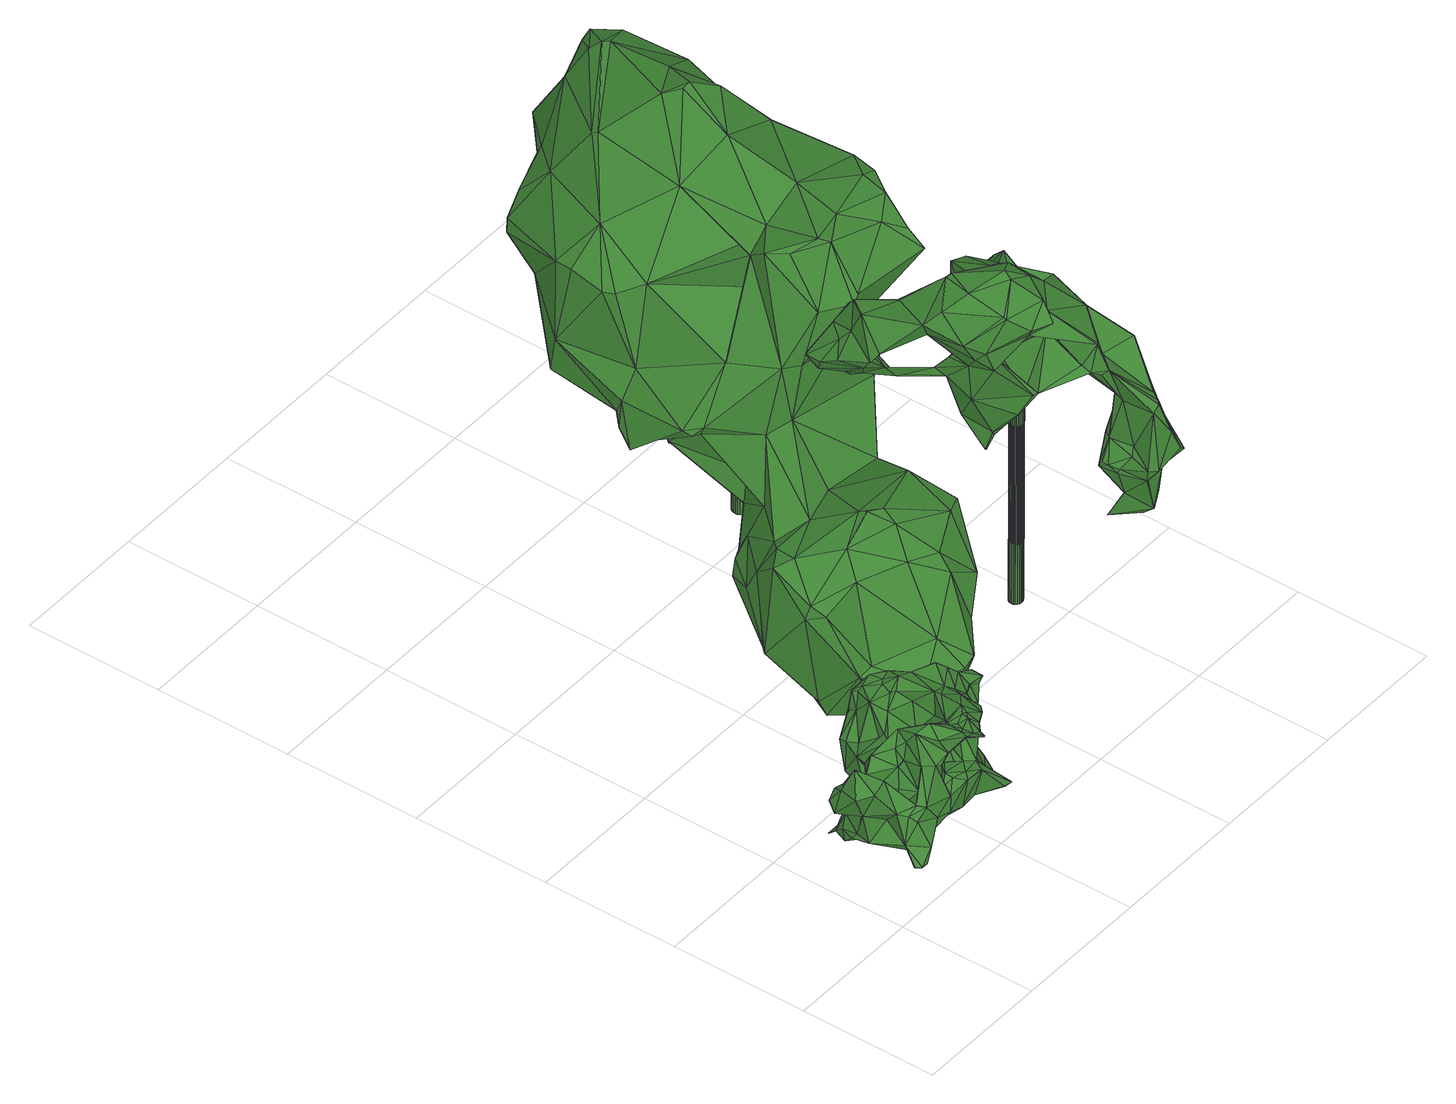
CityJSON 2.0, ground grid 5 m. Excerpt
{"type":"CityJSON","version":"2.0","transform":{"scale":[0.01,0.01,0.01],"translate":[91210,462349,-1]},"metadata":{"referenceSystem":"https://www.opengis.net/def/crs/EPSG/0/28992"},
"CityObjects":{
"tree1":{"type":"SolitaryVegetationObject","attributes":{"gtid":325,"crown_width_m":6.14,"crown_median_z":1.88,"trunk_H_m":2.67,"trunk_DBH_m":0.146,"trunk_radius_m":0.0732,"trunk_base_height_m":-0.79,"original_gtid":"331"},"geometry":[{"type":"Solid","lod":"3","boundaries":[[[[0,1,2]],[[3,4,5]],[[6,7,8]],[[9,2,10]],[[11,12,13]],[[14,15,16]],[[17,18,19]],[[8,20,6]],[[0,21,1]],[[22,23,24]],[[25,26,27]],[[28,29,30]],[[18,31,32]],[[33,34,35]],[[13,1,21]],[[13,21,11]],[[36,16,37]],[[38,39,40]],[[41,42,43]],[[44,45,46]],[[47,48,49]],[[47,49,9]],[[50,2,1]],[[51,35,14]],[[52,14,35]],[[39,53,24]],[[42,54,55]],[[32,56,57]],[[54,58,55]],[[59,60,61]],[[62,61,60]],[[63,8,7]],[[64,65,66]],[[17,19,67]],[[68,69,70]],[[71,72,73]],[[42,7,54]],[[74,75,76]],[[68,77,78]],[[79,80,81]],[[1,13,50]],[[82,83,84]],[[85,39,86]],[[87,88,89]],[[89,90,87]],[[91,73,92]],[[93,94,95]],[[96,97,98]],[[99,100,101]],[[43,102,41]],[[9,103,2]],[[104,105,106]],[[46,22,107]],[[108,109,100]],[[110,111,40]],[[53,112,78]],[[113,23,22]],[[114,115,116]],[[58,117,55]],[[118,84,119]],[[120,102,43]],[[121,102,120]],[[122,123,79]],[[124,76,125]],[[126,105,127]],[[71,128,72]],[[65,129,130]],[[120,63,121]],[[131,132,133]],[[134,135,95]],[[52,136,14]],[[116,137,138]],[[11,6,139]],[[140,11,139]],[[141,142,143]],[[79,142,141]],[[63,120,43]],[[106,18,57]],[[121,144,102]],[[41,102,144]],[[22,24,53]],[[145,146,66]],[[147,66,146]],[[50,10,2]],[[26,107,148]],[[53,107,22]],[[2,103,0]],[[149,150,62]],[[86,38,151]],[[39,38,86]],[[57,104,106]],[[152,147,153]],[[152,154,147]],[[50,13,12]],[[5,4,155]],[[19,156,126]],[[101,138,99]],[[114,138,101]],[[68,38,37]],[[96,157,158]],[[159,160,161]],[[91,92,162]],[[148,70,69]],[[15,163,16]],[[14,136,157]],[[164,89,119]],[[157,136,158]],[[165,166,167]],[[131,167,166]],[[158,97,96]],[[168,169,170]],[[171,172,33]],[[34,173,174]],[[12,175,50]],[[50,175,47]],[[75,176,177]],[[63,177,176]],[[16,51,14]],[[170,178,179]],[[180,155,4]],[[181,25,182]],[[168,183,184]],[[140,12,11]],[[165,185,174]],[[186,109,187]],[[14,157,15]],[[57,18,32]],[[188,94,93]],[[189,190,191]],[[143,192,141]],[[193,141,192]],[[41,7,42]],[[26,181,64]],[[26,64,46]],[[194,195,196]],[[9,197,103]],[[142,56,143]],[[41,144,7]],[[90,198,199]],[[193,161,141]],[[200,201,58]],[[200,202,201]],[[203,204,205]],[[206,205,204]],[[207,208,31]],[[207,67,208]],[[95,209,93]],[[177,42,210]],[[165,211,166]],[[194,212,195]],[[25,181,26]],[[77,53,78]],[[11,213,7]],[[54,7,213]],[[132,98,97]],[[161,160,141]],[[214,123,155]],[[80,123,214]],[[215,196,195]],[[36,37,111]],[[36,111,216]],[[188,160,159]],[[63,42,177]],[[63,43,42]],[[135,55,117]],[[117,217,135]],[[174,211,165]],[[24,23,218]],[[60,218,149]],[[16,69,68]],[[163,69,16]],[[15,157,96]],[[219,220,122]],[[221,186,165]],[[222,204,219]],[[122,222,219]],[[161,146,145]],[[190,115,223]],[[190,223,191]],[[203,219,204]],[[94,188,159]],[[215,194,196]],[[161,194,215]],[[49,197,9]],[[188,93,224]],[[225,188,224]],[[73,72,92]],[[165,52,185]],[[59,226,216]],[[61,226,59]],[[214,56,81]],[[142,81,56]],[[68,78,151]],[[86,151,78]],[[108,176,75]],[[146,215,153]],[[146,161,215]],[[147,146,153]],[[127,4,3]],[[26,46,107]],[[20,176,108]],[[227,128,228]],[[201,229,58]],[[6,11,7]],[[98,15,96]],[[24,218,39]],[[3,35,51]],[[127,105,230]],[[21,54,213]],[[21,213,11]],[[37,38,111]],[[230,214,180]],[[230,180,127]],[[66,147,44]],[[66,44,64]],[[138,137,99]],[[231,210,134]],[[133,167,131]],[[161,193,194]],[[47,10,50]],[[47,9,10]],[[223,47,191]],[[101,100,183]],[[104,57,232]],[[104,232,214]],[[110,40,218]],[[34,228,128]],[[62,60,149]],[[233,222,122]],[[222,233,48]],[[154,45,147]],[[234,129,124]],[[229,217,117]],[[76,235,125]],[[177,235,75]],[[192,31,194]],[[32,31,192]],[[68,70,77]],[[63,7,121]],[[144,121,7]],[[116,138,114]],[[198,236,237]],[[227,238,128]],[[227,187,74]],[[52,165,239]],[[205,239,165]],[[108,100,20]],[[48,83,240]],[[49,240,83]],[[49,48,240]],[[6,20,139]],[[183,100,221]],[[3,226,127]],[[74,76,241]],[[241,76,124]],[[187,108,74]],[[108,75,74]],[[208,67,212]],[[208,212,194]],[[133,169,168]],[[60,59,110]],[[182,25,27]],[[148,242,182]],[[26,148,182]],[[26,182,27]],[[143,32,192]],[[18,106,156]],[[19,18,156]],[[71,242,128]],[[79,81,142]],[[152,153,215]],[[94,161,145]],[[89,79,243]],[[89,233,79]],[[58,54,200]],[[155,122,244]],[[20,140,139]],[[245,202,246]],[[202,49,83]],[[83,246,202]],[[137,247,99]],[[71,182,242]],[[248,234,125]],[[234,65,130]],[[248,65,234]],[[150,61,62]],[[183,249,101]],[[239,101,249]],[[122,79,233]],[[241,238,74]],[[114,206,204]],[[193,192,194]],[[114,204,222]],[[231,248,125]],[[111,110,216]],[[49,250,197]],[[202,250,49]],[[112,86,78]],[[86,112,85]],[[165,186,171]],[[44,147,45]],[[107,53,77]],[[107,77,70]],[[158,170,97]],[[169,97,170]],[[124,71,73]],[[124,73,91]],[[131,211,132]],[[126,61,150]],[[251,154,152]],[[152,252,251]],[[3,5,253]],[[242,254,128]],[[128,254,255]],[[182,129,181]],[[103,256,0]],[[34,174,185]],[[125,234,124]],[[149,113,150]],[[189,191,257]],[[132,97,169]],[[99,140,20]],[[100,99,20]],[[59,216,110]],[[82,246,83]],[[87,246,82]],[[133,132,169]],[[36,216,226]],[[36,226,3]],[[162,92,241]],[[51,16,36]],[[51,36,3]],[[89,224,90]],[[89,243,224]],[[30,203,171]],[[198,90,236]],[[93,258,90]],[[233,259,48]],[[93,90,224]],[[103,197,256]],[[163,15,255]],[[185,52,35]],[[90,245,246]],[[98,255,15]],[[128,255,98]],[[35,34,185]],[[165,171,205]],[[82,118,88]],[[82,88,87]],[[122,29,244]],[[203,205,171]],[[38,40,111]],[[35,253,244]],[[35,3,253]],[[64,44,46]],[[101,206,114]],[[205,206,239]],[[101,239,206]],[[128,92,72]],[[229,117,58]],[[8,63,176]],[[8,176,20]],[[200,250,202]],[[239,260,52]],[[261,52,260]],[[80,79,123]],[[149,23,113]],[[149,218,23]],[[82,84,118]],[[180,4,127]],[[261,158,136]],[[52,261,136]],[[34,128,98]],[[262,134,210]],[[262,210,135]],[[262,135,134]],[[128,238,92]],[[76,75,235]],[[74,238,227]],[[215,195,152]],[[203,220,219]],[[207,17,67]],[[31,17,207]],[[225,160,188]],[[141,225,79]],[[79,225,243]],[[224,243,225]],[[241,263,162]],[[91,162,263]],[[194,31,208]],[[211,98,132]],[[203,122,220]],[[68,37,16]],[[148,254,242]],[[69,254,148]],[[33,228,34]],[[33,172,228]],[[124,129,71]],[[155,123,122]],[[214,81,80]],[[143,56,32]],[[264,257,140]],[[210,265,135]],[[92,238,241]],[[104,230,105]],[[221,184,183]],[[266,55,265]],[[114,222,115]],[[244,5,155]],[[145,267,94]],[[234,130,129]],[[248,267,65]],[[48,223,222]],[[115,222,223]],[[48,47,223]],[[221,109,186]],[[221,100,109]],[[21,0,256]],[[21,200,54]],[[168,184,167]],[[133,168,167]],[[214,230,104]],[[140,99,264]],[[165,167,184]],[[165,184,221]],[[268,29,28]],[[22,46,45]],[[70,148,107]],[[164,84,83]],[[268,171,33]],[[67,150,113]],[[67,113,252]],[[252,113,251]],[[67,252,152]],[[179,249,168]],[[239,249,179]],[[195,212,152]],[[122,203,30]],[[61,126,226]],[[126,127,226]],[[113,22,45]],[[264,190,189]],[[137,190,247]],[[247,190,264]],[[99,247,264]],[[56,232,57]],[[172,171,228]],[[248,95,267]],[[94,267,95]],[[116,190,137]],[[115,190,116]],[[66,65,267]],[[66,267,145]],[[163,269,69]],[[189,257,264]],[[218,40,39]],[[258,217,237]],[[258,135,217]],[[255,269,163]],[[254,269,255]],[[69,269,254]],[[119,84,164]],[[177,210,235]],[[60,110,218]],[[39,112,53]],[[85,112,39]],[[126,106,105]],[[199,237,229]],[[90,237,236]],[[229,237,217]],[[90,258,237]],[[199,198,237]],[[90,246,87]],[[135,265,55]],[[266,265,42]],[[210,42,265]],[[231,270,248]],[[95,248,270]],[[48,259,83]],[[83,259,164]],[[89,88,119]],[[118,119,88]],[[31,18,17]],[[90,199,245]],[[266,42,55]],[[186,187,227]],[[228,186,227]],[[171,186,228]],[[122,30,29]],[[244,253,5]],[[268,28,171]],[[187,109,108]],[[229,201,199]],[[113,45,271]],[[202,245,199]],[[202,199,201]],[[28,30,171]],[[251,271,154]],[[45,154,271]],[[113,271,251]],[[244,29,35]],[[33,35,29]],[[268,33,29]],[[182,71,129]],[[168,170,179]],[[21,250,200]],[[256,250,21]],[[256,197,250]],[[134,270,231]],[[95,270,134]],[[231,235,210]],[[125,235,231]],[[258,93,209]],[[258,209,135]],[[95,135,209]],[[19,126,150]],[[152,212,67]],[[19,150,67]],[[106,126,156]],[[159,161,94]],[[141,160,225]],[[47,175,191]],[[257,191,175]],[[257,175,140]],[[12,140,175]],[[68,151,38]],[[179,260,239]],[[183,168,249]],[[180,214,155]],[[89,259,233]],[[89,164,259]],[[64,181,129]],[[64,129,65]],[[56,214,232]],[[91,263,124]],[[241,124,263]],[[170,158,178]],[[131,166,211]],[[211,174,173]],[[211,173,98]],[[98,173,34]],[[261,178,158]],[[260,179,178]],[[260,178,261]],[[272,273,274]],[[272,274,275]],[[275,274,276]],[[275,276,277]],[[274,273,278]],[[274,278,276]],[[276,278,279]],[[276,279,277]],[[278,273,280]],[[278,280,279]],[[279,280,281]],[[279,281,277]],[[280,273,282]],[[280,282,281]],[[281,282,283]],[[281,283,277]],[[282,273,284]],[[282,284,283]],[[283,284,285]],[[283,285,277]],[[284,273,286]],[[284,286,285]],[[285,286,287]],[[285,287,277]],[[286,273,288]],[[286,288,287]],[[287,288,289]],[[287,289,277]],[[288,273,290]],[[288,290,289]],[[289,290,291]],[[289,291,277]],[[290,273,292]],[[290,292,291]],[[291,292,293]],[[291,293,277]],[[292,273,294]],[[292,294,293]],[[293,294,295]],[[293,295,277]],[[294,273,296]],[[294,296,295]],[[295,296,297]],[[295,297,277]],[[296,273,298]],[[296,298,297]],[[297,298,299]],[[297,299,277]],[[298,273,300]],[[298,300,299]],[[299,300,301]],[[299,301,277]],[[300,273,302]],[[300,302,301]],[[301,302,303]],[[301,303,277]],[[302,273,304]],[[302,304,303]],[[303,304,305]],[[303,305,277]],[[304,273,306]],[[304,306,305]],[[305,306,307]],[[305,307,277]],[[306,273,308]],[[306,308,307]],[[307,308,309]],[[307,309,277]],[[308,273,310]],[[308,310,309]],[[309,310,311]],[[309,311,277]],[[310,273,312]],[[310,312,311]],[[311,312,313]],[[311,313,277]],[[312,273,314]],[[312,314,313]],[[313,314,315]],[[313,315,277]],[[314,273,316]],[[314,316,315]],[[315,316,317]],[[315,317,277]],[[316,273,318]],[[316,318,317]],[[317,318,319]],[[317,319,277]],[[318,273,320]],[[318,320,319]],[[319,320,321]],[[319,321,277]],[[320,273,272]],[[320,272,321]],[[321,272,275]],[[321,275,277]]]]}]},
"tree2":{"type":"SolitaryVegetationObject","attributes":{"gtid":191,"crown_width_m":7.82,"crown_median_z":9.24,"trunk_H_m":9.86,"trunk_DBH_m":0.477,"trunk_radius_m":0.238,"trunk_base_height_m":-0.62,"original_gtid":"195"},"geometry":[{"type":"Solid","lod":"3","boundaries":[[[[322,323,324]],[[325,326,327]],[[328,329,330]],[[331,332,333]],[[334,335,336]],[[337,338,339]],[[340,341,342]],[[343,341,340]],[[344,345,346]],[[347,348,349]],[[350,351,352]],[[350,352,353]],[[350,353,351]],[[354,355,356]],[[357,358,359]],[[353,360,361]],[[362,352,363]],[[364,365,366]],[[338,367,368]],[[369,370,344]],[[359,371,372]],[[336,373,332]],[[362,374,352]],[[375,376,377]],[[378,379,380]],[[381,382,383]],[[384,385,386]],[[387,388,389]],[[364,366,328]],[[390,358,391]],[[388,392,389]],[[393,394,395]],[[367,338,337]],[[396,384,386]],[[397,326,391]],[[398,399,396]],[[398,396,400]],[[401,367,337]],[[398,400,402]],[[403,404,405]],[[406,405,404]],[[407,337,339]],[[407,401,337]],[[408,394,409]],[[410,411,412]],[[413,414,415]],[[416,417,415]],[[418,377,376]],[[338,419,339]],[[407,339,419]],[[390,420,421]],[[422,421,420]],[[335,334,418]],[[330,329,423]],[[406,397,424]],[[425,344,370]],[[425,370,419]],[[426,427,428]],[[429,428,427]],[[384,396,399]],[[344,346,369]],[[346,382,369]],[[336,430,373]],[[336,335,430]],[[411,431,432]],[[433,412,434]],[[435,434,412]],[[322,436,323]],[[381,437,438]],[[401,438,437]],[[439,440,441]],[[442,441,440]],[[443,444,434]],[[359,358,445]],[[332,442,446]],[[447,431,448]],[[449,450,451]],[[334,452,418]],[[453,452,334]],[[454,455,456]],[[457,456,455]],[[458,349,375]],[[458,347,349]],[[459,428,460]],[[461,428,459]],[[342,341,346]],[[462,381,383]],[[325,391,326]],[[463,402,464]],[[465,466,467]],[[447,468,469]],[[470,444,443]],[[375,377,458]],[[471,458,377]],[[457,352,456]],[[454,456,352]],[[453,354,452]],[[349,435,375]],[[413,417,472]],[[470,472,417]],[[473,468,474]],[[335,376,430]],[[329,475,476]],[[328,475,329]],[[477,478,479]],[[340,405,480]],[[332,446,336]],[[481,482,474]],[[469,481,474]],[[377,418,452]],[[377,452,471]],[[353,457,347]],[[354,471,452]],[[354,356,471]],[[439,468,440]],[[457,353,352]],[[384,399,385]],[[398,385,399]],[[398,402,385]],[[385,402,463]],[[387,463,388]],[[483,484,374]],[[485,344,425]],[[374,486,487]],[[364,488,331]],[[331,442,332]],[[424,477,406]],[[351,363,352]],[[381,462,489]],[[368,419,338]],[[401,437,490]],[[463,386,385]],[[360,491,361]],[[433,323,436]],[[489,437,381]],[[387,386,463]],[[459,492,461]],[[493,494,409]],[[409,494,485]],[[464,388,463]],[[392,388,464]],[[421,358,390]],[[495,474,468]],[[495,468,439]],[[370,369,496]],[[497,345,344]],[[460,428,429]],[[465,467,429]],[[427,465,429]],[[343,340,462]],[[498,345,351]],[[346,345,498]],[[462,340,499]],[[480,499,340]],[[415,417,413]],[[448,431,440]],[[429,467,500]],[[501,500,467]],[[382,381,438]],[[330,488,364]],[[423,488,330]],[[346,341,383]],[[492,325,502]],[[343,383,341]],[[494,493,394]],[[470,324,444]],[[427,426,327]],[[503,393,489]],[[342,346,498]],[[462,383,343]],[[457,504,347]],[[344,485,497]],[[429,482,460]],[[429,500,482]],[[482,500,473]],[[334,501,453]],[[424,391,505]],[[424,397,391]],[[472,455,413]],[[451,450,447]],[[451,495,449]],[[474,495,451]],[[502,325,426]],[[390,391,506]],[[332,507,333]],[[365,333,507]],[[486,357,487]],[[451,469,474]],[[451,447,469]],[[394,493,409]],[[472,504,457]],[[481,473,508]],[[374,362,509]],[[454,352,374]],[[419,496,407]],[[370,496,419]],[[336,446,510]],[[336,510,334]],[[464,402,511]],[[409,490,408]],[[501,467,453]],[[396,359,400]],[[386,359,396]],[[373,432,507]],[[373,430,432]],[[332,373,507]],[[365,364,333]],[[362,483,509]],[[464,511,392]],[[331,441,442]],[[426,325,327]],[[445,322,371]],[[432,431,507]],[[365,507,431]],[[471,356,360]],[[492,502,461]],[[438,401,496]],[[390,506,460]],[[424,378,477]],[[505,378,424]],[[497,478,378]],[[487,357,392]],[[355,466,512]],[[374,509,483]],[[433,434,323]],[[415,372,416]],[[503,499,494]],[[437,395,408]],[[342,498,351]],[[494,394,393]],[[503,494,393]],[[479,499,480]],[[349,443,434]],[[482,473,474]],[[372,322,416]],[[454,487,414]],[[374,487,454]],[[500,510,513]],[[470,417,324]],[[473,500,508]],[[427,404,465]],[[513,514,500]],[[349,348,443]],[[501,510,500]],[[501,334,510]],[[453,355,354]],[[467,355,453]],[[466,515,512]],[[512,515,516]],[[411,432,412]],[[517,518,519]],[[510,410,412]],[[372,415,414]],[[460,492,459]],[[444,324,323]],[[476,449,520]],[[476,520,329]],[[494,479,478]],[[494,499,479]],[[430,435,412]],[[430,412,432]],[[521,367,490]],[[521,490,409]],[[454,414,413]],[[330,364,328]],[[333,364,331]],[[366,365,522]],[[347,360,353]],[[471,360,458]],[[347,458,360]],[[476,450,449]],[[328,366,475]],[[360,356,355]],[[431,447,522]],[[431,522,365]],[[439,441,423]],[[329,439,423]],[[372,371,322]],[[475,522,476]],[[475,366,522]],[[447,450,476]],[[447,476,522]],[[363,497,378]],[[478,477,378]],[[404,427,523]],[[425,409,485]],[[401,490,367]],[[439,520,495]],[[449,495,520]],[[460,482,420]],[[403,491,524]],[[391,325,492]],[[367,521,368]],[[363,378,483]],[[485,494,478]],[[497,485,478]],[[402,400,517]],[[510,446,410]],[[359,386,357]],[[387,357,386]],[[444,323,434]],[[357,484,505]],[[374,484,486]],[[346,383,382]],[[357,486,484]],[[442,440,446]],[[468,448,440]],[[446,440,410]],[[387,389,357]],[[359,445,371]],[[357,389,392]],[[472,443,348]],[[472,470,443]],[[416,322,417]],[[324,417,322]],[[477,405,406]],[[467,466,355]],[[519,518,372]],[[368,521,419]],[[425,419,521]],[[378,380,483]],[[484,483,380]],[[479,405,477]],[[479,480,405]],[[512,403,524]],[[512,524,355]],[[360,355,491]],[[425,521,409]],[[508,420,481]],[[524,491,355]],[[378,505,379]],[[348,504,472]],[[512,404,403]],[[482,481,420]],[[404,523,406]],[[403,405,491]],[[405,340,491]],[[489,393,395]],[[340,361,491]],[[329,520,439]],[[497,363,345]],[[345,363,351]],[[362,363,483]],[[347,504,348]],[[465,404,466]],[[487,392,519]],[[487,519,372]],[[414,487,372]],[[359,518,400]],[[372,518,359]],[[519,392,511]],[[340,525,361]],[[510,412,513]],[[436,420,508]],[[422,420,436]],[[460,420,390]],[[492,460,506]],[[492,506,391]],[[513,412,514]],[[412,433,514]],[[500,514,508]],[[508,514,436]],[[433,436,514]],[[435,376,375]],[[462,499,503]],[[503,489,462]],[[413,455,454]],[[435,430,376]],[[418,376,335]],[[394,408,395]],[[322,422,436]],[[407,496,401]],[[457,455,472]],[[397,406,523]],[[397,523,327]],[[505,358,357]],[[391,358,505]],[[481,469,468]],[[468,473,481]],[[349,434,435]],[[327,326,397]],[[428,461,502]],[[468,447,448]],[[428,502,426]],[[411,440,431]],[[410,440,411]],[[353,361,525]],[[340,342,525]],[[351,525,342]],[[353,525,351]],[[466,526,515]],[[404,526,466]],[[512,526,404]],[[515,526,516]],[[512,516,526]],[[327,523,427]],[[421,422,445]],[[421,445,358]],[[322,445,422]],[[437,408,490]],[[382,496,369]],[[438,496,382]],[[484,380,505]],[[379,505,380]],[[437,489,395]],[[331,488,441]],[[441,488,423]],[[519,511,517]],[[402,517,511]],[[517,400,518]],[[527,528,529]],[[527,529,530]],[[530,529,531]],[[530,531,532]],[[529,528,533]],[[529,533,531]],[[531,533,534]],[[531,534,532]],[[533,528,535]],[[533,535,534]],[[534,535,536]],[[534,536,532]],[[535,528,537]],[[535,537,536]],[[536,537,538]],[[536,538,532]],[[537,528,539]],[[537,539,538]],[[538,539,540]],[[538,540,532]],[[539,528,541]],[[539,541,540]],[[540,541,542]],[[540,542,532]],[[541,528,543]],[[541,543,542]],[[542,543,544]],[[542,544,532]],[[543,528,545]],[[543,545,544]],[[544,545,546]],[[544,546,532]],[[545,528,547]],[[545,547,546]],[[546,547,548]],[[546,548,532]],[[547,528,549]],[[547,549,548]],[[548,549,550]],[[548,550,532]],[[549,528,551]],[[549,551,550]],[[550,551,552]],[[550,552,532]],[[551,528,553]],[[551,553,552]],[[552,553,554]],[[552,554,532]],[[553,528,555]],[[553,555,554]],[[554,555,556]],[[554,556,532]],[[555,528,557]],[[555,557,556]],[[556,557,558]],[[556,558,532]],[[557,528,559]],[[557,559,558]],[[558,559,560]],[[558,560,532]],[[559,528,561]],[[559,561,560]],[[560,561,562]],[[560,562,532]],[[561,528,563]],[[561,563,562]],[[562,563,564]],[[562,564,532]],[[563,528,565]],[[563,565,564]],[[564,565,566]],[[564,566,532]],[[565,528,567]],[[565,567,566]],[[566,567,568]],[[566,568,532]],[[567,528,569]],[[567,569,568]],[[568,569,570]],[[568,570,532]],[[569,528,571]],[[569,571,570]],[[570,571,572]],[[570,572,532]],[[571,528,573]],[[571,573,572]],[[572,573,574]],[[572,574,532]],[[573,528,575]],[[573,575,574]],[[574,575,576]],[[574,576,532]],[[575,528,527]],[[575,527,576]],[[576,527,530]],[[576,530,532]]]]}]},
"tree3":{"type":"SolitaryVegetationObject","attributes":{"gtid":193,"crown_width_m":14.91,"crown_median_z":4.38,"trunk_H_m":5.22,"trunk_DBH_m":0.621,"trunk_radius_m":0.31,"trunk_base_height_m":-0.84,"original_gtid":"197"},"geometry":[{"type":"Solid","lod":"3","boundaries":[[[[577,578,579]],[[580,581,582]],[[580,582,583]],[[584,585,586]],[[587,588,589]],[[590,591,592]],[[593,594,595]],[[596,595,597]],[[598,599,600]],[[598,601,599]],[[602,603,604]],[[581,605,606]],[[607,608,609]],[[610,611,597]],[[612,613,614]],[[615,616,617]],[[618,619,620]],[[612,614,621]],[[622,623,624]],[[625,626,579]],[[627,628,629]],[[630,612,621]],[[612,630,631]],[[632,633,634]],[[635,636,637]],[[617,638,639]],[[590,640,641]],[[577,642,643]],[[577,579,626]],[[644,645,630]],[[644,630,621]],[[621,614,646]],[[604,647,648]],[[649,650,651]],[[652,653,654]],[[655,656,657]],[[612,631,658]],[[612,658,613]],[[659,600,660]],[[657,656,661]],[[662,663,664]],[[665,666,578]],[[667,635,668]],[[669,670,671]],[[672,610,597]],[[673,674,675]],[[676,675,674]],[[677,678,679]],[[677,670,678]],[[626,625,680]],[[680,625,623]],[[681,682,683]],[[684,652,685]],[[686,687,683]],[[626,680,642]],[[650,688,655]],[[650,689,690]],[[691,637,636]],[[635,692,693]],[[636,635,693]],[[694,695,696]],[[677,671,670]],[[697,698,699]],[[700,694,639]],[[651,701,702]],[[703,704,705]],[[636,693,663]],[[620,706,618]],[[639,694,707]],[[691,636,663]],[[708,677,610]],[[637,654,653]],[[655,709,656]],[[691,663,697]],[[616,710,711]],[[712,713,714]],[[639,638,700]],[[599,660,600]],[[619,715,620]],[[716,717,718]],[[588,665,589]],[[683,682,686]],[[641,640,719]],[[693,692,705]],[[720,586,585]],[[599,721,660]],[[618,722,619]],[[692,635,667]],[[705,667,703]],[[692,667,705]],[[723,709,655]],[[690,689,724]],[[645,725,630]],[[615,726,616]],[[638,617,727]],[[690,651,650]],[[728,702,729]],[[728,651,702]],[[649,651,728]],[[629,628,719]],[[730,731,683]],[[732,617,707]],[[714,650,649]],[[696,733,707]],[[734,735,736]],[[737,722,738]],[[739,700,638]],[[728,712,649]],[[714,649,712]],[[655,724,689]],[[655,657,724]],[[655,689,650]],[[652,740,685]],[[712,741,713]],[[703,627,704]],[[667,627,703]],[[688,650,714]],[[688,714,713]],[[681,729,682]],[[584,586,634]],[[742,743,602]],[[626,642,577]],[[705,664,693]],[[744,745,746]],[[744,725,745]],[[747,718,717]],[[680,623,748]],[[738,722,618]],[[699,652,697]],[[748,580,749]],[[748,749,747]],[[616,726,710]],[[584,634,633]],[[663,693,664]],[[651,690,701]],[[619,722,737]],[[750,737,751]],[[751,752,750]],[[602,743,603]],[[637,653,753]],[[680,748,754]],[[579,596,625]],[[579,755,596]],[[625,756,623]],[[596,756,625]],[[757,758,759]],[[632,684,760]],[[760,761,632]],[[708,610,672]],[[758,719,759]],[[595,755,593]],[[595,596,755]],[[597,762,672]],[[597,595,762]],[[763,610,677]],[[764,756,597]],[[596,597,756]],[[593,765,594]],[[595,594,762]],[[677,679,763]],[[579,766,755]],[[593,755,766]],[[767,768,609]],[[769,768,742]],[[609,768,769]],[[750,770,771]],[[763,772,610]],[[773,679,774]],[[763,679,773]],[[775,711,776]],[[777,590,592]],[[738,776,711]],[[738,711,710]],[[618,706,686]],[[739,638,727]],[[702,686,729]],[[618,686,702]],[[665,578,589]],[[724,776,701]],[[724,701,690]],[[618,701,776]],[[618,776,738]],[[618,702,701]],[[778,617,616]],[[727,617,778]],[[605,633,606]],[[605,584,633]],[[760,684,685]],[[725,779,745]],[[775,616,711]],[[780,589,578]],[[737,771,715]],[[737,715,619]],[[781,782,665]],[[696,707,694]],[[579,578,666]],[[579,666,766]],[[731,681,683]],[[764,772,624]],[[697,663,698]],[[783,640,590]],[[718,747,749]],[[712,648,647]],[[629,730,627]],[[716,784,785]],[[786,785,784]],[[583,749,580]],[[718,749,583]],[[732,733,659]],[[681,731,787]],[[681,787,729]],[[610,772,611]],[[717,736,747]],[[747,736,735]],[[788,789,790]],[[744,786,630]],[[778,661,656]],[[724,791,776]],[[675,771,673]],[[621,646,792]],[[590,793,783]],[[783,793,794]],[[750,771,737]],[[773,624,772]],[[666,782,766]],[[666,665,782]],[[729,686,682]],[[795,777,592]],[[795,592,753]],[[587,781,588]],[[665,588,781]],[[706,715,740]],[[645,644,609]],[[769,607,609]],[[740,715,675]],[[778,656,796]],[[601,716,718]],[[694,700,739]],[[585,797,720]],[[675,676,685]],[[760,685,676]],[[730,798,627]],[[683,798,730]],[[680,754,799]],[[675,685,740]],[[780,577,643]],[[587,720,781]],[[780,643,642]],[[671,677,800]],[[657,791,724]],[[580,801,581]],[[773,581,801]],[[726,802,803]],[[751,803,802]],[[804,760,674]],[[805,656,709]],[[578,577,780]],[[806,740,807]],[[652,807,740]],[[609,644,792]],[[670,797,678]],[[792,644,621]],[[699,662,687]],[[796,656,808]],[[796,808,739]],[[809,810,784]],[[809,784,716]],[[810,809,598]],[[601,718,599]],[[786,784,810]],[[583,599,718]],[[583,811,599]],[[810,812,613]],[[686,706,813]],[[630,786,631]],[[785,786,744]],[[785,744,717]],[[705,704,664]],[[799,793,590]],[[594,765,800]],[[741,814,713]],[[812,815,614]],[[609,816,645]],[[587,589,780]],[[774,678,585]],[[679,678,774]],[[668,591,641]],[[817,591,668]],[[757,759,769]],[[581,818,605]],[[581,773,818]],[[769,742,757]],[[607,793,608]],[[691,654,637]],[[697,654,691]],[[817,635,637]],[[764,624,756]],[[720,819,586]],[[781,797,669]],[[720,587,819]],[[753,591,817]],[[585,584,774]],[[678,797,585]],[[773,622,624]],[[735,754,747]],[[748,747,754]],[[817,668,635]],[[707,617,639]],[[582,581,606]],[[706,620,715]],[[652,654,697]],[[726,615,802]],[[708,800,677]],[[735,799,754]],[[735,734,799]],[[605,818,584]],[[601,809,716]],[[582,632,583]],[[694,739,808]],[[794,759,783]],[[804,761,760]],[[633,582,606]],[[820,653,819]],[[820,819,587]],[[680,795,642]],[[799,795,680]],[[582,633,632]],[[653,795,753]],[[801,580,748]],[[709,723,821]],[[809,601,598]],[[780,642,795]],[[641,591,590]],[[783,759,640]],[[719,640,759]],[[773,772,763]],[[720,797,781]],[[717,716,785]],[[752,673,770]],[[731,822,787]],[[712,787,822]],[[817,637,753]],[[744,746,717]],[[736,717,746]],[[613,812,614]],[[810,613,786]],[[613,658,786]],[[658,631,786]],[[776,791,775]],[[662,699,698]],[[662,698,663]],[[627,798,704]],[[805,808,656]],[[694,808,805]],[[774,818,773]],[[798,664,704]],[[662,664,798]],[[719,758,823]],[[771,675,715]],[[669,797,670]],[[634,819,684]],[[629,822,730]],[[648,822,629]],[[603,743,821]],[[617,732,615]],[[647,604,603]],[[695,821,767]],[[629,719,823]],[[788,752,789]],[[788,673,752]],[[743,742,767]],[[629,823,648]],[[743,767,821]],[[647,814,741]],[[723,814,647]],[[824,671,800]],[[824,800,765]],[[604,648,823]],[[712,647,741]],[[788,674,673]],[[632,790,811]],[[632,811,583]],[[802,789,751]],[[802,721,789]],[[751,789,752]],[[759,794,607]],[[759,607,769]],[[812,733,815]],[[811,790,599]],[[721,599,790]],[[669,671,824]],[[790,804,788]],[[756,624,623]],[[669,782,781]],[[790,761,804]],[[683,687,798]],[[801,622,773]],[[684,819,653]],[[752,770,750]],[[676,674,760]],[[801,748,622]],[[748,623,622]],[[634,684,632]],[[821,695,805]],[[821,805,709]],[[792,767,609]],[[727,778,796]],[[727,796,739]],[[661,775,791]],[[661,791,657]],[[736,746,734]],[[734,746,745]],[[684,653,652]],[[659,660,732]],[[660,615,732]],[[659,825,600]],[[826,775,661]],[[826,661,616]],[[616,661,778]],[[723,655,814]],[[655,688,814]],[[713,814,688]],[[630,725,744]],[[826,616,775]],[[751,737,803]],[[641,719,628]],[[603,821,723]],[[603,723,647]],[[805,695,694]],[[609,608,816]],[[738,803,737]],[[793,816,608]],[[726,803,710]],[[710,803,738]],[[728,787,712]],[[767,742,768]],[[668,641,628]],[[668,628,667]],[[774,584,818]],[[734,745,793]],[[734,793,799]],[[607,794,793]],[[782,669,824]],[[782,824,766]],[[766,824,593]],[[765,593,824]],[[627,667,628]],[[721,802,660]],[[804,674,788]],[[660,802,615]],[[790,632,761]],[[806,706,740]],[[758,602,604]],[[823,758,604]],[[757,602,758]],[[742,602,757]],[[762,594,800]],[[672,762,800]],[[672,800,708]],[[790,789,721]],[[600,825,598]],[[810,598,825]],[[810,825,812]],[[648,712,822]],[[730,822,731]],[[753,592,591]],[[798,687,662]],[[586,819,634]],[[611,764,597]],[[611,772,764]],[[728,729,787]],[[707,733,732]],[[825,659,733]],[[825,733,812]],[[795,820,780]],[[795,653,820]],[[780,820,587]],[[673,771,770]],[[795,799,777]],[[699,807,652]],[[777,799,590]],[[699,687,807]],[[706,807,813]],[[686,813,807]],[[686,807,687]],[[806,807,706]],[[646,614,815]],[[695,815,696]],[[646,815,792]],[[767,792,815]],[[767,815,695]],[[725,645,779]],[[816,779,645]],[[816,793,779]],[[793,745,779]],[[696,815,733]],[[827,828,829]],[[827,829,830]],[[830,829,831]],[[830,831,832]],[[829,828,833]],[[829,833,831]],[[831,833,834]],[[831,834,832]],[[833,828,835]],[[833,835,834]],[[834,835,836]],[[834,836,832]],[[835,828,837]],[[835,837,836]],[[836,837,838]],[[836,838,832]],[[837,828,839]],[[837,839,838]],[[838,839,840]],[[838,840,832]],[[839,828,841]],[[839,841,840]],[[840,841,842]],[[840,842,832]],[[841,828,843]],[[841,843,842]],[[842,843,844]],[[842,844,832]],[[843,828,845]],[[843,845,844]],[[844,845,846]],[[844,846,832]],[[845,828,847]],[[845,847,846]],[[846,847,848]],[[846,848,832]],[[847,828,849]],[[847,849,848]],[[848,849,850]],[[848,850,832]],[[849,828,851]],[[849,851,850]],[[850,851,852]],[[850,852,832]],[[851,828,853]],[[851,853,852]],[[852,853,854]],[[852,854,832]],[[853,828,855]],[[853,855,854]],[[854,855,856]],[[854,856,832]],[[855,828,857]],[[855,857,856]],[[856,857,858]],[[856,858,832]],[[857,828,859]],[[857,859,858]],[[858,859,860]],[[858,860,832]],[[859,828,861]],[[859,861,860]],[[860,861,862]],[[860,862,832]],[[861,828,863]],[[861,863,862]],[[862,863,864]],[[862,864,832]],[[863,828,865]],[[863,865,864]],[[864,865,866]],[[864,866,832]],[[865,828,867]],[[865,867,866]],[[866,867,868]],[[866,868,832]],[[867,828,869]],[[867,869,868]],[[868,869,870]],[[868,870,832]],[[869,828,871]],[[869,871,870]],[[870,871,872]],[[870,872,832]],[[871,828,873]],[[871,873,872]],[[872,873,874]],[[872,874,832]],[[873,828,875]],[[873,875,874]],[[874,875,876]],[[874,876,832]],[[875,828,827]],[[875,827,876]],[[876,827,830]],[[876,830,832]]]]}]}
},
"vertices":[
[40,292,298],[32,204,396],[63,285,378],[571,314,420],[523,425,397],[554,386,356],[165,102,297],[141,97,200],[184,81,272],[91,332,346],[91,296,382],[144,131,306],[154,187,404],[82,169,403],[549,192,444],[599,149,402],[611,242,417],[500,554,343],[498,576,338],[548,544,382],[223,76,310],[77,212,302],[733,325,198],[703,419,256],[749,324,227],[645,145,137],[671,199,154],[646,145,139],[426,286,231],[455,297,346],[352,256,281],[478,573,275],[477,575,276],[512,225,312],[526,188,394],[519,229,382],[625,315,405],[646,290,392],[731,343,374],[793,340,344],[730,345,372],[130,51,141],[185,118,141],[172,36,136],[580,299,152],[641,380,164],[703,301,149],[93,295,382],[212,303,332],[135,281,314],[89,253,461],[567,281,428],[452,174,444],[764,291,256],[104,207,177],[137,242,153],[468,537,296],[496,576,340],[106,277,161],[680,393,419],[633,372,352],[608,432,412],[602,406,337],[205,45,176],[587,275,154],[483,244,124],[525,326,136],[589,487,270],[675,268,364],[650,217,361],[648,249,345],[556,169,222],[514,106,284],[546,21,208],[428,75,282],[334,70,219],[430,95,161],[701,319,299],[733,299,345],[327,426,261],[422,413,282],[397,473,247],[200,252,185],[210,262,285],[288,240,234],[796,299,338],[795,298,340],[214,340,166],[238,319,146],[330,346,208],[234,357,148],[545,19,206],[561,7,222],[305,381,111],[367,384,103],[356,287,148],[540,115,418],[495,78,432],[539,114,416],[285,144,399],[302,101,412],[325,196,475],[146,34,139],[61,329,317],[504,542,369],[546,494,393],[548,546,384],[651,248,225],[338,72,278],[351,112,288],[707,368,395],[708,366,397],[777,299,319],[653,408,224],[334,274,449],[260,320,368],[310,264,392],[135,274,137],[259,248,166],[321,276,241],[173,35,137],[146,33,141],[386,350,322],[412,385,318],[496,99,163],[403,123,138],[578,498,403],[555,439,428],[515,108,286],[510,195,185],[481,186,179],[465,80,440],[494,78,430],[469,42,446],[358,164,135],[235,230,113],[513,161,447],[301,224,371],[326,234,422],[201,99,319],[202,101,319],[373,507,131],[382,512,243],[388,540,234],[130,49,143],[450,367,167],[498,443,170],[580,398,119],[632,221,238],[663,426,276],[624,481,292],[733,301,347],[557,459,154],[555,459,152],[645,407,128],[462,411,362],[549,545,383],[532,160,442],[513,138,442],[383,477,141],[374,505,130],[428,480,132],[560,5,222],[643,188,378],[291,332,281],[388,140,416],[444,108,446],[429,81,449],[430,82,451],[471,42,448],[466,80,442],[387,193,315],[481,170,274],[470,145,442],[451,157,442],[150,205,378],[274,73,236],[273,94,167],[460,119,445],[444,108,448],[513,440,387],[622,164,141],[617,150,159],[338,80,451],[340,80,449],[452,173,443],[381,127,315],[391,104,300],[344,402,118],[262,214,286],[290,237,345],[173,232,341],[431,533,235],[438,511,225],[526,568,173],[527,569,172],[526,570,171],[107,292,317],[151,401,87],[152,375,110],[109,258,186],[125,327,159],[149,333,200],[323,247,362],[312,265,391],[328,234,422],[335,273,449],[470,537,295],[463,481,241],[239,318,144],[282,148,151],[460,119,443],[536,486,156],[173,192,234],[461,479,364],[537,486,154],[681,392,421],[168,278,147],[701,351,294],[259,321,366],[292,333,283],[313,86,415],[260,322,368],[213,301,333],[304,382,112],[344,402,120],[607,431,414],[452,101,287],[491,139,284],[115,309,126],[530,484,388],[359,163,133],[498,555,344],[295,372,285],[454,129,148],[337,101,178],[151,400,85],[153,373,108],[484,62,294],[380,185,486],[196,264,307],[483,60,293],[584,180,242],[360,406,216],[457,298,348],[187,360,198],[188,358,199],[302,223,369],[437,223,179],[370,142,445],[123,244,294],[646,410,155],[609,393,197],[573,313,321],[572,225,269],[570,148,394],[42,292,297],[178,164,281],[237,319,144],[290,333,282],[451,157,444],[470,145,444],[282,149,153],[544,20,208],[278,147,299],[222,191,150],[222,191,152],[421,330,175],[480,249,245],[550,222,382],[362,220,187],[647,408,154],[432,251,22],[425,252,21],[432,253,21],[413,272,288],[413,274,288],[406,273,288],[432,255,21],[413,276,288],[431,257,21],[412,277,288],[429,258,21],[410,279,287],[427,259,21],[409,279,287],[426,259,21],[407,280,287],[424,259,20],[405,280,287],[422,259,20],[403,279,287],[420,258,20],[401,278,287],[419,256,20],[400,277,287],[418,254,20],[399,275,287],[418,253,20],[399,273,287],[418,251,21],[399,271,287],[418,249,21],[400,269,287],[419,247,21],[401,268,288],[421,246,21],[402,267,288],[423,245,21],[404,266,288],[424,245,22],[406,265,288],[426,245,22],[407,265,288],[428,245,22],[409,266,288],[430,246,22],[411,267,288],[431,248,22],[412,268,288],[432,250,22],[413,270,288],
[1450,812,1024],[1382,828,1184],[1398,883,1181],[1314,601,868],[1350,606,894],[1326,581,898],[949,1101,1121],[954,1055,1082],[946,1099,1121],[992,957,1257],[976,907,1361],[1022,973,1355],[1104,610,1300],[1084,677,1416],[1042,720,1370],[1610,299,446],[1632,308,440],[1631,305,441],[1488,338,1084],[1596,232,946],[1611,261,952],[1583,217,945],[1650,313,767],[1663,389,915],[1654,258,845],[1478,584,1324],[1426,711,1351],[1388,653,1425],[1582,463,1016],[1679,388,1070],[1663,587,1071],[1583,500,1200],[1248,456,1342],[1301,507,1265],[1315,422,1347],[1639,813,873],[1509,746,898],[1587,877,858],[1379,495,1318],[1479,375,1179],[1729,615,1006],[1695,556,986],[1030,1056,1220],[1092,1045,1257],[1033,1056,1218],[1520,369,462],[1617,328,474],[1674,190,718],[1651,254,685],[1605,803,965],[1637,874,1037],[1116,867,1344],[1718,644,1003],[1304,603,1476],[1184,650,1439],[1297,574,1459],[1676,576,941],[1628,622,877],[1657,619,875],[1521,169,743],[1651,186,741],[1626,201,812],[1627,938,749],[1653,933,748],[1627,900,749],[1689,855,780],[1772,845,792],[1738,816,823],[1360,769,930],[1464,704,841],[1774,806,846],[1533,283,731],[1499,351,688],[1504,309,688],[1594,925,795],[1381,583,922],[1638,939,767],[1629,940,751],[1624,933,826],[1560,219,538],[1703,901,758],[1448,415,1091],[1299,469,1050],[1457,387,1070],[1421,530,972],[1624,251,554],[1500,314,672],[1497,386,669],[1078,791,1289],[1149,862,1310],[1208,767,1339],[1665,882,1166],[1658,858,1061],[1663,916,1134],[1544,976,1058],[1538,900,1130],[1193,521,1402],[1659,299,510],[1326,730,990],[1419,796,981],[1429,807,1000],[934,1033,1132],[1569,643,944],[1592,301,665],[1285,593,861],[1262,518,963],[1257,613,849],[1187,641,1010],[1209,758,1432],[1114,983,1258],[1142,887,1323],[1349,719,1314],[1344,769,1350],[1234,754,1433],[1360,747,1132],[1517,213,682],[1521,212,681],[995,910,1131],[984,881,1180],[939,969,1168],[947,850,1215],[1409,740,1352],[1391,878,1311],[1576,790,949],[961,826,1252],[1085,952,1130],[1059,928,1127],[1051,1003,1019],[1053,1004,1021],[1068,974,1032],[1194,512,1396],[1151,559,1261],[1640,712,1079],[1583,788,1132],[1625,700,1084],[1598,640,1242],[1386,570,1416],[1252,638,770],[1251,730,864],[1251,634,770],[1549,212,933],[1702,898,755],[1773,848,794],[1280,473,1053],[1276,632,1141],[1183,551,1177],[1088,899,1075],[1123,884,1030],[1456,868,1294],[1342,483,1393],[1524,794,1260],[1174,773,1082],[1120,882,1029],[976,1071,1105],[1023,1026,1059],[1522,467,998],[1613,385,921],[1550,365,939],[1476,358,1064],[1177,776,1081],[1186,737,1056],[1726,587,870],[1657,622,873],[1573,417,740],[1607,800,966],[1636,814,997],[982,996,1212],[1506,201,733],[1531,311,574],[1476,375,1177],[1277,622,822],[1501,375,685],[1547,384,748],[1065,972,1031],[1630,241,653],[1661,391,914],[1647,298,947],[1544,328,929],[1176,644,1155],[1144,593,1224],[1274,619,821],[1558,298,749],[1510,683,1200],[1601,624,871],[1349,609,895],[1024,970,1357],[1215,751,1109],[1723,638,1001],[1089,738,1291],[1747,848,822],[1460,560,1148],[1192,645,1340],[1316,644,1202],[1278,648,1110],[1376,693,1065],[1671,889,830],[1637,888,843],[1682,853,855],[1024,1007,1047],[1534,314,573],[1061,1014,1181],[1357,557,956],[1361,519,1284],[1551,413,1069],[1304,523,1027],[1449,652,39],[1425,652,38],[1448,659,39],[1427,632,1024],[1426,638,1024],[1404,631,1024],[1445,664,39],[1424,644,1025],[1441,669,39],[1420,649,1025],[1437,673,39],[1415,652,1025],[1431,675,39],[1409,655,1024],[1424,676,39],[1403,655,1024],[1418,675,38],[1397,654,1024],[1413,672,38],[1391,652,1024],[1408,668,38],[1387,648,1024],[1404,663,38],[1383,643,1024],[1402,658,38],[1380,637,1024],[1401,652,38],[1380,631,1023],[1402,645,37],[1381,625,1023],[1405,640,37],[1383,619,1023],[1409,635,37],[1387,614,1023],[1414,631,37],[1392,611,1023],[1419,629,37],[1398,608,1023],[1426,628,38],[1404,608,1023],[1432,629,38],[1410,609,1024],[1437,632,38],[1416,611,1024],[1442,635,38],[1421,615,1024],[1446,641,38],[1424,620,1024],[1448,646,38],[1427,626,1024],
[1272,762,493],[1188,722,520],[1153,593,362],[1044,1323,95],[846,1306,184],[908,1329,237],[1150,1495,176],[758,1145,344],[677,1018,480],[753,1064,483],[958,902,580],[963,874,591],[1005,842,592],[1719,1375,575],[1549,1483,717],[1441,1240,606],[823,351,374],[749,357,295],[738,390,161],[977,583,130],[710,447,131],[1361,2010,202],[1228,1846,190],[1363,2009,208],[1277,1884,130],[1534,2128,784],[1563,2192,807],[1540,2123,975],[772,1197,243],[879,1320,224],[1443,1731,428],[1498,1775,313],[1678,1912,368],[608,548,178],[644,645,124],[1829,2033,118],[1792,2065,104],[1804,2061,145],[1255,2259,502],[1271,2414,665],[1409,2433,422],[993,1931,1184],[862,1823,1053],[875,1783,1057],[1817,1952,278],[980,964,96],[1064,906,100],[852,917,102],[1186,755,160],[1276,816,301],[1612,1423,1307],[1611,1442,1107],[1655,1655,1187],[1876,1843,136],[1823,1992,94],[999,1301,364],[922,1305,296],[812,1118,445],[1521,1078,1171],[1216,1102,1181],[1250,1197,927],[1495,2589,389],[1449,2424,445],[1705,1497,828],[1696,1461,854],[1277,913,473],[1269,889,502],[1884,1795,222],[1846,1752,199],[1763,2018,284],[1661,2187,1116],[1638,1854,1058],[1609,2316,1352],[1561,2406,1341],[1466,2288,1416],[1033,1258,920],[1080,1254,684],[1096,1227,907],[1600,2494,1007],[1573,2513,840],[1477,2563,980],[1826,2025,92],[1347,2113,496],[1230,1968,484],[1404,2490,905],[1219,1259,1321],[1227,1216,1325],[1332,1274,1335],[986,780,574],[1024,639,505],[1595,1267,1174],[1550,1273,975],[787,781,471],[678,815,386],[588,568,377],[681,476,161],[810,1674,528],[875,1637,541],[816,1477,702],[820,1442,695],[535,574,363],[651,875,363],[558,752,161],[1301,1032,310],[1395,1893,1505],[1366,1895,1498],[1343,1705,1424],[1016,1307,639],[843,1413,729],[1180,1767,1297],[1233,1472,1256],[1665,2348,1179],[1520,2404,1327],[1451,2326,1379],[1189,1097,1158],[1510,1134,1229],[1442,1184,1276],[1584,2478,515],[1660,2239,599],[1539,2203,523],[1120,1183,1129],[1152,1319,1272],[1116,1390,1262],[1587,2593,408],[1201,2123,1311],[1204,2100,1326],[1587,1322,1314],[1530,1324,1335],[1528,1236,1310],[949,1717,1082],[1459,2389,467],[593,534,274],[1611,2488,869],[1035,2326,919],[1057,2340,952],[1667,2106,1301],[1703,2288,1180],[1625,2307,1333],[903,1724,768],[1396,1717,103],[1452,1625,110],[1359,1692,108],[1680,1597,866],[730,978,504],[1111,1844,460],[873,1952,1070],[1567,2357,933],[1417,2393,1254],[1800,1748,177],[1177,2267,640],[1493,2593,394],[1479,2263,1420],[1335,1957,1467],[1608,1742,1287],[1486,1842,1455],[1285,2250,490],[1512,2202,510],[1554,1489,153],[1518,1481,137],[1514,1508,129],[874,2014,755],[888,2023,1058],[1591,2597,412],[983,1437,885],[1699,2248,1167],[1484,2012,666],[1621,2166,716],[1750,1776,154],[1624,1549,191],[1579,1544,162],[1300,1387,105],[1240,1191,122],[1246,1395,104],[875,1778,590],[894,2047,604],[958,1815,535],[1412,1193,673],[1376,1334,191],[1016,511,312],[926,620,115],[1461,1899,747],[1621,1824,920],[1628,1592,708],[854,1436,686],[1036,1380,634],[732,391,163],[560,719,119],[774,624,109],[784,356,346],[1001,580,474],[1597,2147,573],[1529,2050,498],[1425,1880,546],[831,1733,571],[845,1734,670],[621,683,114],[722,1007,97],[657,1037,139],[1123,2347,1015],[1134,2234,1144],[1430,1256,585],[1414,2526,601],[1798,1748,183],[1234,922,548],[831,851,540],[918,685,515],[1723,1524,588],[1566,1976,102],[1657,1910,116],[1735,1990,93],[1476,2034,1440],[952,1745,532],[1054,1819,482],[1168,1588,472],[1257,2360,1097],[1771,1964,355],[1614,1515,306],[1708,1558,575],[1318,1107,445],[1515,2521,616],[661,861,417],[1383,1469,1327],[1488,1303,335],[695,444,301],[987,1236,118],[1088,2089,567],[1028,2211,814],[907,1639,544],[1614,2406,639],[1197,1495,1018],[1157,1475,1183],[1564,2501,579],[1419,1980,114],[1515,2046,100],[1204,1526,254],[1609,2143,179],[1195,1547,1164],[1677,2328,1163],[1668,2085,288],[1756,1781,194],[1521,1291,968],[676,1059,143],[901,1048,507],[1063,1101,491],[1649,2195,689],[1615,1842,1260],[1638,1840,967],[797,477,395],[1539,2089,199],[1407,2457,920],[1306,1603,17],[1275,1602,16],[1305,1611,17],[1292,1590,538],[1290,1598,539],[1261,1589,538],[1301,1618,17],[1287,1605,539],[1296,1624,17],[1282,1611,539],[1290,1629,17],[1276,1616,539],[1282,1632,17],[1268,1619,539],[1274,1633,17],[1260,1620,538],[1266,1632,17],[1252,1619,538],[1259,1628,16],[1245,1615,538],[1253,1623,16],[1238,1610,538],[1248,1617,16],[1234,1604,537],[1245,1609,15],[1231,1596,537],[1244,1601,15],[1230,1588,537],[1245,1593,15],[1231,1580,537],[1249,1586,15],[1234,1573,536],[1254,1580,15],[1239,1566,536],[1260,1575,15],[1246,1562,537],[1268,1572,15],[1254,1559,537],[1276,1571,15],[1262,1558,537],[1284,1572,16],[1270,1559,537],[1291,1576,16],[1277,1562,537],[1298,1581,16],[1283,1567,538],[1302,1587,16],[1288,1574,538],[1305,1595,17],[1291,1582,538]
]}
